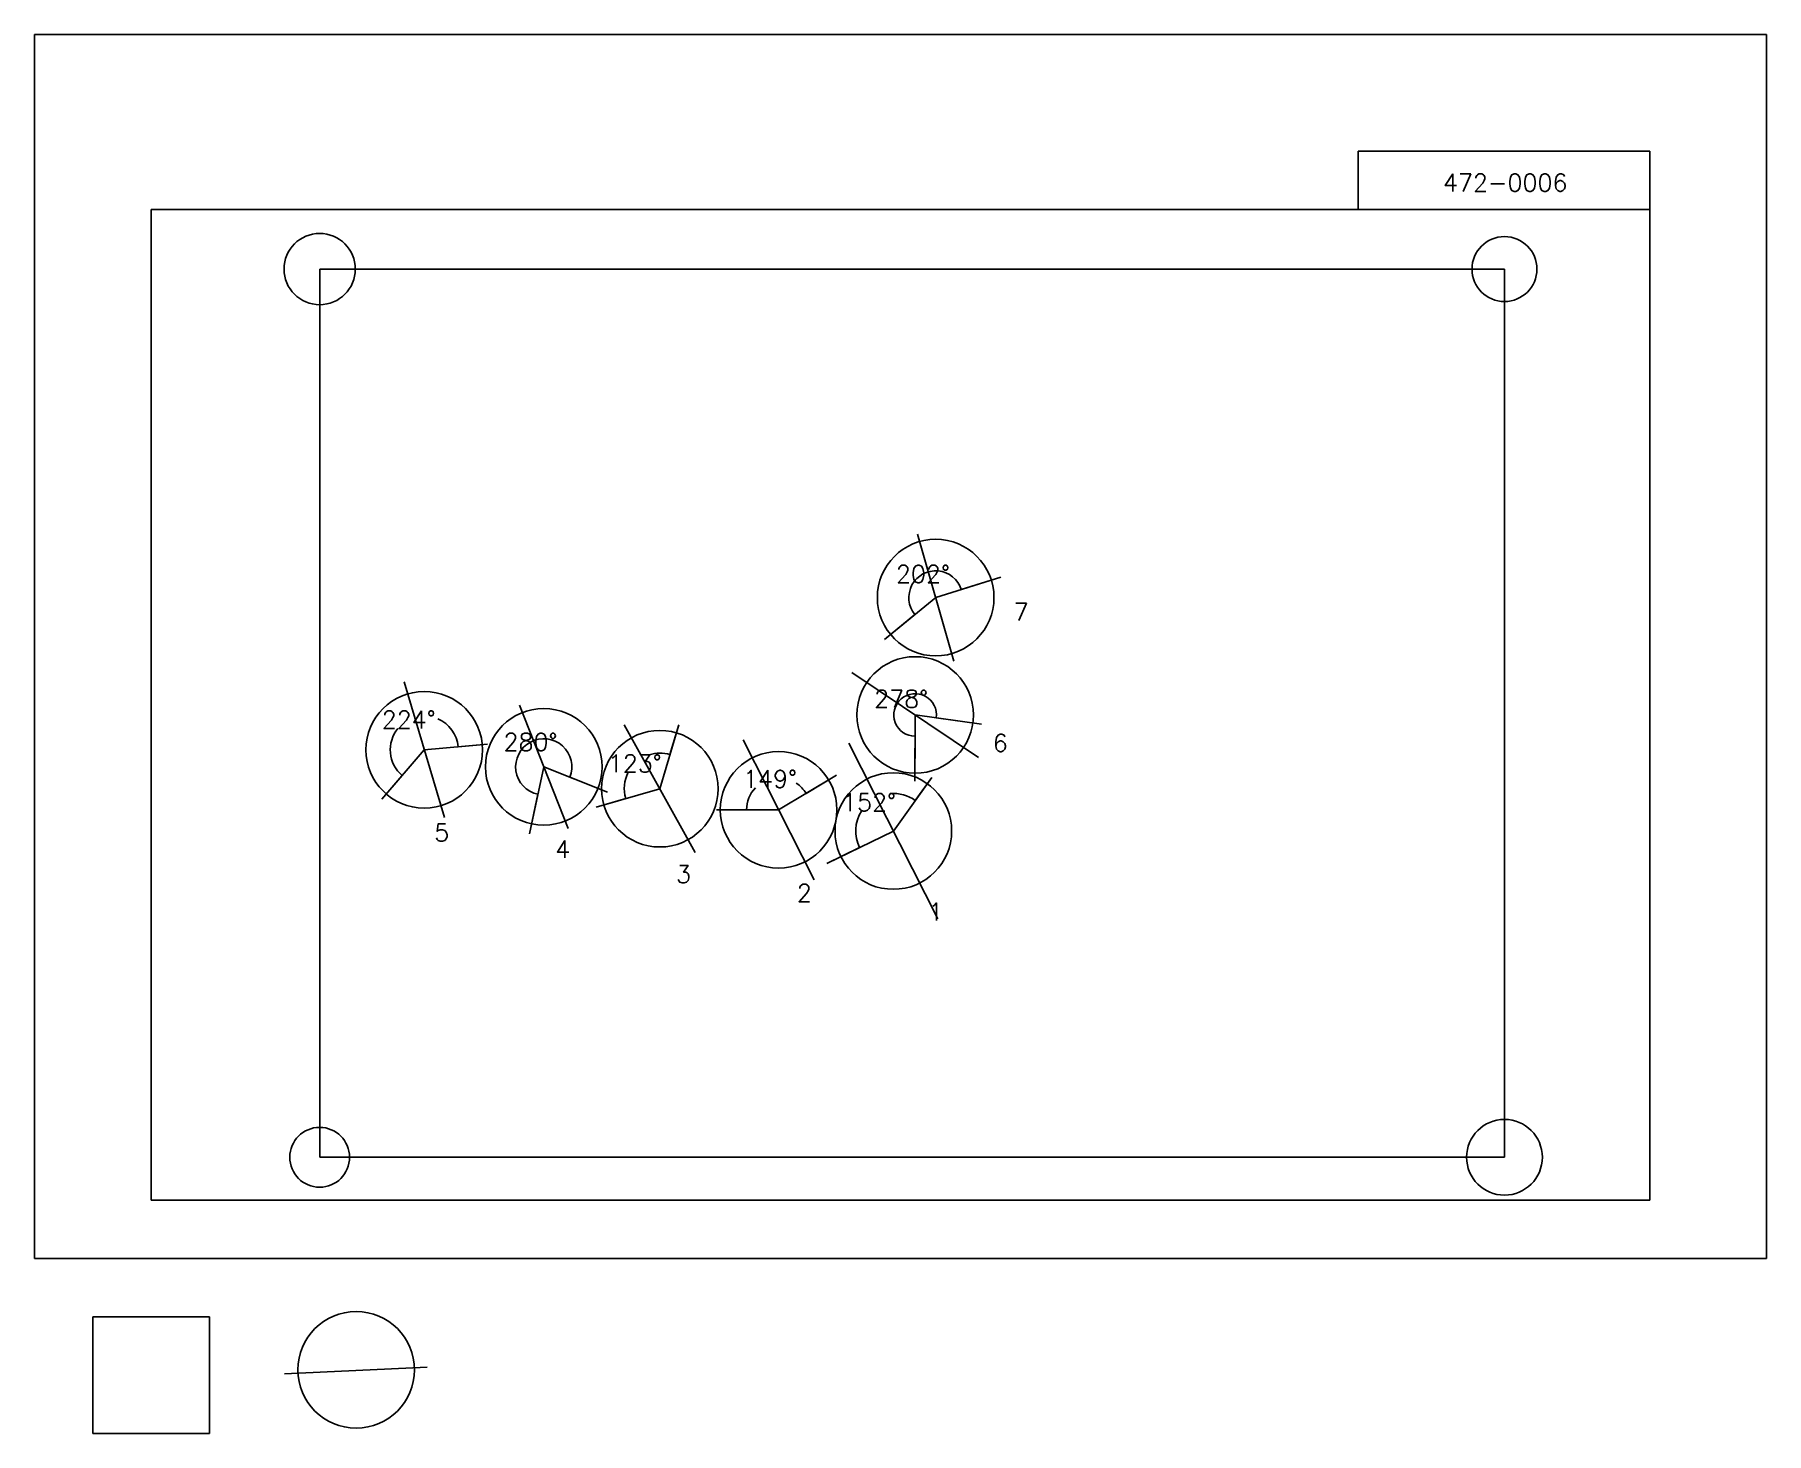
# Model space of a CAD drawing. Extents: x 0 to 1485000, y -150000 to 1050000.
import ezdxf

# ---------------------------------------------------------------- set-up
doc = ezdxf.new("R2010")
doc.units = 0
doc.header["$MEASUREMENT"] = 0
doc.layers.get('0').update_dxf_attribs({"linetype": 'CONTINUOUS'})
doc.layers.get('Defpoints').update_dxf_attribs({"linetype": 'CONTINUOUS'})
for name, color, linetype in [('_0-0_', 7, 'CONTINUOUS'), ('_0-1_V-nasSTD', 7, 'CONTINUOUS'), ('_0-2_番号', 7, 'CONTINUOUS'), ('ADD_LINE', 7, 'CONTINUOUS'), ('文字', 7, 'CONTINUOUS'), ('画像', 7, 'CONTINUOUS')]:
    doc.layers.add(name, color=color, linetype=linetype)
doc.styles.get("Standard").update_dxf_attribs({"font": 'txt', "height": 15000, "bigfont": 'bigfont.shx'})
doc.dimstyles.get("Standard").update_dxf_attribs({"dimtxt": 0.18, "dimasz": 0.18, "dimexe": 0.18, "dimexo": 0.0625, "dimgap": 0.09, "dimtad": 0, "dimtih": 1, "dimtoh": 1, "dimdec": 4, "dimzin": 0, "dimdsep": 46, "dimtxsty": 'Standard', "dimcen": 0.09, "dimadec": 0, "dimazin": 0, "dimtfac": 1, "dimtdec": 4, "dimtofl": 0, "dimtmove": 0, "dimatfit": 3, "dimfxl": 1, "dimtolj": 1, "dimtzin": 0, "dimarcsym": 0})
picture_1 = doc.add_image_def('image1.jpg', size_in_pixel=(800, 600))

# ---------------------------------------------------------------- blocks, each defined once
blk = doc.blocks.new('-000-CCURVE_ORG002')
at = {"layer": '_0-0_', "color": 5, "linetype": 'Continuous'}
for p, q in [((30, -10), (10, -10)), ((10, -10), (10, -30)), ((30, -30), (30, -10)), ((10, -30), (30, -30))]:
    blk.add_line(p, q, dxfattribs=at)
blk = doc.blocks.new('-008-$$ATRU$$11$$背景色$$色$$0_0_0')
at = {"layer": '_0-2_番号'}
blk.add_blockref('-000-CCURVE_ORG002', (0, 0), dxfattribs=at)
blk = doc.blocks.new('*D39')
at = {"layer": '_0-0_', "color": 0, "linetype": 'Continuous', "lineweight": -2}
for p, q in [((388397, 441160), (363096, 438968)), ((297863, 394094), (315186, 414343))]:
    blk.add_line(p, q, dxfattribs=at)
for start, end in [(4.953135, 66.300354), (140.826512, 229.451857)]:
    blk.add_arc((334104, 436456), 29101, start, end, dxfattribs=at)
at = {"layer": '_0-0_', "color": 0}
for points in [[(363096, 438968), (363096, 438968), (363096, 438968)], [(315186, 414343), (315186, 414343), (315186, 414343)]]:
    blk.add_solid(points, dxfattribs=at)
at = {"layer": 'Defpoints', "color": 0}
for p in [(339264, 465095), (334104, 436456), (388398, 441160), (297862, 394094)]:
    blk.add_point(p, dxfattribs=at)
at = {"layer": '_0-0_', "color": 0, "linetype": 'Continuous', "insert": (320801, 462338), "char_height": 15000, "attachment_point": 5}
blk.add_mtext('\\A1;224%%d', dxfattribs=at)
blk = doc.blocks.new('*D40')
at = {"layer": '_0-0_', "color": 0, "linetype": 'Continuous', "lineweight": -2}
for p, q in [((491353, 399971), (458947, 412894)), ((424276, 364371), (431528, 398260))]:
    blk.add_line(p, q, dxfattribs=at)
blk.add_arc((436570, 421818), 24092, 338.258806, 257.920241, dxfattribs=at)
at = {"layer": '_0-0_', "color": 0}
for points in [[(458948, 412894), (458948, 412894), (458948, 412893)], [(431528, 398259), (431528, 398259), (431528, 398259)]]:
    blk.add_solid(points, dxfattribs=at)
at = {"layer": 'Defpoints', "color": 0}
for p in [(444222, 444661), (436570, 421818), (491353, 399970), (424276, 364371)]:
    blk.add_point(p, dxfattribs=at)
at = {"layer": '_0-0_', "color": 0, "linetype": 'Continuous', "insert": (425226, 443072), "char_height": 15000, "attachment_point": 5}
blk.add_mtext('\\A1;280%%d', dxfattribs=at)
blk = doc.blocks.new('*D41')
at = {"layer": '_0-0_', "color": 0, "linetype": 'Continuous', "lineweight": -2}
for p, q in [((552320, 457761), (544769, 432294)), ((481571, 387252), (506846, 394588))]:
    blk.add_line(p, q, dxfattribs=at)
for start, end in [(73.485994, 107.199243), (152.420119, 196.185083)]:
    blk.add_arc((536108, 403081), 30470, start, end, dxfattribs=at)
at = {"layer": '_0-0_', "color": 0}
for points in [[(544769, 432294), (544769, 432294), (544769, 432294)], [(506846, 394588), (506846, 394588), (506846, 394588)]]:
    blk.add_solid(points, dxfattribs=at)
at = {"layer": 'Defpoints', "color": 0}
for p in [(552320, 457761), (523528, 430832), (536108, 403081), (481570, 387252)]:
    blk.add_point(p, dxfattribs=at)
at = {"layer": '_0-0_', "color": 0, "linetype": 'Continuous', "insert": (514624, 424688), "char_height": 15000, "attachment_point": 5}
blk.add_mtext('\\A1;123%%d', dxfattribs=at)
blk = doc.blocks.new('*D43')
at = {"layer": '_0-0_', "color": 0, "linetype": 'Continuous', "lineweight": -2}
for p, q in [((769353, 412719), (755167, 392969)), ((679445, 338944), (707388, 352611))]:
    blk.add_line(p, q, dxfattribs=at)
for start, end in [(54.311592, 94.776648), (147.903104, 206.062883)]:
    blk.add_arc((736355, 366779), 32246, start, end, dxfattribs=at)
at = {"layer": '_0-0_', "color": 0}
for points in [[(755167, 392970), (755167, 392970), (755167, 392969)], [(707388, 352611), (707388, 352611), (707388, 352611)]]:
    blk.add_solid(points, dxfattribs=at)
at = {"layer": 'Defpoints', "color": 0}
for p in [(769353, 412719), (728066, 397942), (736355, 366779), (679444, 338944)]:
    blk.add_point(p, dxfattribs=at)
at = {"layer": '_0-0_', "color": 0, "linetype": 'Continuous', "insert": (715547, 391413), "char_height": 15000, "attachment_point": 5}
blk.add_mtext('\\A1;152%%d', dxfattribs=at)
blk = doc.blocks.new('*D44')
at = {"layer": '_0-0_', "color": 0, "linetype": 'Continuous', "lineweight": -2}
for p, q in [((811826, 458522), (773181, 463832)), ((754836, 409597), (755010, 448058))]:
    blk.add_line(p, q, dxfattribs=at)
blk.add_arc((755092, 466317), 18259, 352.17739, 269.741306, dxfattribs=at)
at = {"layer": '_0-0_', "color": 0}
for points in [[(773181, 463832), (773181, 463832), (773181, 463832)], [(755009, 448058), (755009, 448058), (755010, 448058)]]:
    blk.add_solid(points, dxfattribs=at)
at = {"layer": 'Defpoints', "color": 0}
for p in [(756779, 484498), (755092, 466317), (811826, 458522), (754836, 409597)]:
    blk.add_point(p, dxfattribs=at)
at = {"layer": '_0-0_', "color": 0, "linetype": 'Continuous', "insert": (743122, 480106), "char_height": 15000, "attachment_point": 5}
blk.add_mtext('\\A1;278%%d', dxfattribs=at)
blk = doc.blocks.new('*D45')
at = {"layer": '_0-0_', "color": 0, "linetype": 'Continuous', "lineweight": -2}
for p, q in [((828604, 584493), (794608, 573879)), ((728776, 531132), (754858, 552467))]:
    blk.add_line(p, q, dxfattribs=at)
blk.add_arc((772657, 567026), 22996, 17.339541, 219.281699, dxfattribs=at)
at = {"layer": '_0-0_', "color": 0}
for points in [[(794608, 573879), (794608, 573880), (794608, 573879)], [(754858, 552467), (754858, 552467), (754858, 552467)]]:
    blk.add_solid(points, dxfattribs=at)
at = {"layer": 'Defpoints', "color": 0}
for p in [(774800, 589922), (828604, 584494), (772657, 567026), (728776, 531132)]:
    blk.add_point(p, dxfattribs=at)
at = {"layer": '_0-0_', "color": 0, "linetype": 'Continuous', "insert": (761751, 587271), "char_height": 15000, "attachment_point": 5}
blk.add_mtext('\\A1;202%%d', dxfattribs=at)
blk = doc.blocks.new('*D53')
at = {"layer": '_0-0_', "color": 0, "linetype": 'Continuous', "lineweight": -2}
for p, q in [((687515, 414608), (661578, 399066)), ((584838, 384930), (610487, 384930))]:
    blk.add_line(p, q, dxfattribs=at)
for start, end in [(136.284716, 179.999625), (30.932199, 56.532044)]:
    blk.add_arc((637988, 384930), 27502, start, end, dxfattribs=at)
at = {"layer": '_0-0_', "color": 0}
for points in [[(661579, 399066), (661579, 399067), (661579, 399066)], [(610487, 384930), (610487, 384930), (610487, 384930)]]:
    blk.add_solid(points, dxfattribs=at)
at = {"layer": 'Defpoints', "color": 0}
for p in [(642470, 412064), (687515, 414608), (584838, 384930), (637988, 384930)]:
    blk.add_point(p, dxfattribs=at)
at = {"layer": '_0-0_', "color": 0, "linetype": 'Continuous', "insert": (630655, 411436), "char_height": 15000, "attachment_point": 5}
blk.add_mtext('\\A1;149%%d', dxfattribs=at)

msp = doc.modelspace()

# ---------------------------------------------------------------- linework, layer by layer
at = {"color": 5, "linetype": 'Continuous'}
for centre, radius in [((244424.4, 848880.595), 30579.2687), ((1260424.4, 848880.595), 27848.33235), ((1260424.4, 86880.595), 32483.49996), ((244424.4, 86880.595), 25672.78835)]:
    msp.add_circle(centre, radius, dxfattribs=at)
at = {"layer": '_0-0_', "color": 1, "linetype": 'Continuous'}
msp.add_line((505660.78789, 457827), (566554.78789, 348335), dxfattribs=at)
at = {"layer": '_0-0_', "color": 5, "linetype": 'Continuous'}
for p, q in [((536107.78789, 403081), (552319.63396, 457761)), ((481570.5, 387251.5), (536107.78789, 403081)), ((637988.28789, 384930), (687515, 414608.5)), ((584838.11928, 384930), (637988.28789, 384930))]:
    msp.add_line(p, q, dxfattribs=at)
at = {"layer": '_0-1_V-nasSTD', "color": 7, "linetype": 'Continuous'}
for p, q in [((1485000, 1050000), (0, 1050000)), ((0, 1050000), (0, 0)), ((1485000, 1050000), (0, 1050000)), ((0, 1050000), (0, 0)), ((1485000, 0), (1485000, 1050000)), ((1485000, 0), (1485000, 1050000)), ((1135000, 950000), (1135000, 900000)), ((1135000, 950000), (1385000, 950000)), ((1385000, 950000), (1385000, 900000)), ((1385000, 900000), (100000, 900000)), ((100000, 900000), (100000, 50000)), ((1385000, 50000), (1385000, 900000)), ((100000, 50000), (1385000, 50000)), ((0, 0), (1485000, 0)), ((0, 0), (1485000, 0))]:
    msp.add_line(p, q, dxfattribs=at)
at = {"layer": 'ADD_LINE', "color": 1, "linetype": 'Continuous'}
for p, q in [((757141.03789, 621479.25), (788173.53789, 512572.75)), ((316866.28789, 494613.75), (351341.28789, 378297.25)), ((700794.53789, 502771), (809389.03789, 429863)), ((415684.28789, 474763), (457455.28789, 368872)), ((607635.03789, 444887), (668341.53789, 324973)), ((698296.53789, 442018), (774414.03789, 291540)), ((214262.32302, -98799.56876), (336470.78129, -93322.43898))]:
    msp.add_line(p, q, dxfattribs=at)
at = {"layer": 'ADD_LINE', "color": 5, "linetype": 'Continuous'}
for p, q in [((772657.28789, 567026), (828604.5, 584493.5)), ((728775.5, 531132), (772657.28789, 567026)), ((754836.25, 409596.69656), (755091.78789, 466317)), ((755091.78789, 466317), (811826, 458522)), ((297862.5, 394094), (334103.78789, 436455.5)), ((334103.78789, 436455.5), (388397.5, 441160.5)), ((424276, 364371), (436569.78789, 421817.5)), ((436569.78789, 421817.5), (491353, 399970.5)), ((736355.28789, 366779), (769353.1473, 412719.44999)), ((679444.5, 338944), (736355.28789, 366779))]:
    msp.add_line(p, q, dxfattribs=at)
at = {"layer": 'ADD_LINE', "color": 5, "linetype": 'ByBlock'}
for centre in [(772657.28789, 567026), (755091.78789, 466317), (334103.78789, 436455.5), (436569.78789, 421817.5), (536107.78789, 403081), (637988.28789, 384930), (736355.28789, 366779), (275704.61091, -95468.83904)]:
    msp.add_circle(centre, 50000, dxfattribs=at)

# ---------------------------------------------------------------- block references
at = {"layer": '_0-0_', "xscale": 5000, "yscale": 5000, "zscale": 5000}
msp.add_blockref('-008-$$ATRU$$11$$背景色$$色$$0_0_0', (0, 0), dxfattribs=at)

# ---------------------------------------------------------------- texts
at = {"layer": '文字', "linetype": 'Continuous'}
msp.add_text('472-0006', height=15000, dxfattribs=at).set_placement((1207698.06436, 915464.91089))
at = {"layer": '文字', "color": 5, "linetype": 'Continuous'}
for s, p in [('7', (839498, 547328.5)), ('6', (821629.5, 434756.5)), ('5', (342750.5, 357921.5)), ('4', (446388.5, 343626.5)), ('3', (550026.5, 322184)), ('2', (653664.5, 306102.5)), ('1', (766237, 290020.5))]:
    msp.add_text(s, height=15000, dxfattribs=at).set_placement(p)

# ---------------------------------------------------------------- dimensions: what is measured, and where the dimension line sits
at = {"layer": '_0-0_', "color": 5, "linetype": 'Continuous'}
for base, center, p1, p2, picture, middle in [((774800.0201, 589921.66476), (772657.28789, 567026), (728775.5, 531132), (828604.5, 584493.5), '*D45', (761751.3687, 587271.4995)), ((756778.88563, 484498.21091), (755091.78789, 466317), (754836.25, 409596.69656), (811826, 458522), '*D44', (743122.14122, 480106.25068)), ((339264.17474, 465095.35325), (334103.78789, 436455.5), (297862.5, 394094), (388397.5, 441160.5), '*D39', (320800.63315, 462337.86583)), ((444222.47802, 444661.33988), (436569.78789, 421817.5), (424276, 364371), (491353, 399970.5), '*D40', (425226.07941, 443071.73042)), ((523527.58465, 430832.47074), (536107.78789, 403081), (481570.5, 387251.5), (552319.63396, 457761), '*D41', (514624.35375, 424688.1215)), ((642469.97678, 412064.03877), (637988.28789, 384930), (584838.11928, 384930), (687515, 414608.5), '*D53', (630654.55584, 411435.81011)), ((728066.2723, 397941.80971), (736355.28789, 366779), (679444.5, 338944), (769353.1473, 412719.44999), '*D43', (715547.10609, 391413.28624))]:
    dim = msp.add_angular_dim_3p(base=base, center=center, p1=p1, p2=p2, dimstyle='Standard', override={"dimtmove": 2}, dxfattribs=at)
    dim.commit()
    dim.dimension.update_dxf_attribs({"geometry": picture, "text_midpoint": middle})

# ---------------------------------------------------------------- pictures from other files: only their frames are drawn
at = {"layer": '画像', "color": 5, "linetype": 'Continuous'}
image = msp.add_image(picture_1, insert=(244424.4, 86880.595), size_in_units=(1016000, 762000), dxfattribs=at)
image.dxf.flags = 7

doc.saveas('drawing.dxf')
